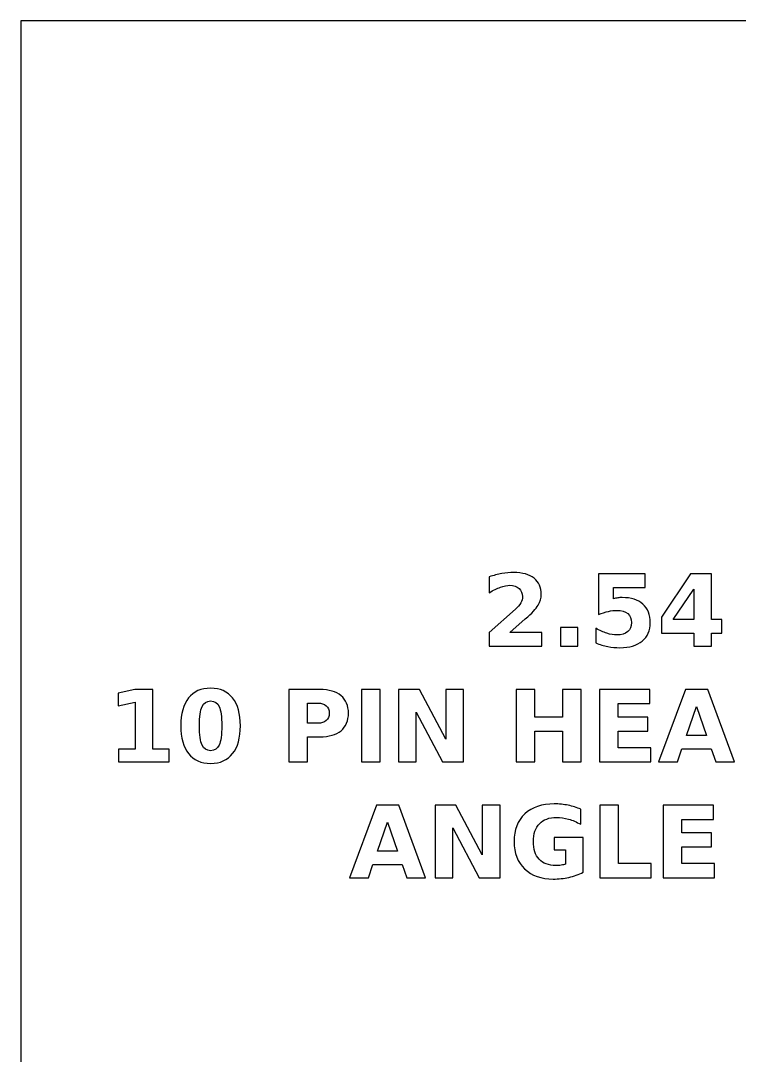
# Model space of a CAD drawing. Header units: centimetres. Extents: x -11.5 to -9.5, y -19.9 to -7.8.
# Drawn here: x -11.5 to -10.479, y -9.319 to -7.85 of the extents above; entities that cross this region are included whole.
import ezdxf

# ---------------------------------------------------------------- set-up
doc = ezdxf.new("R2010")
doc.units = ezdxf.units.CM
doc.header["$MEASUREMENT"] = 0
doc.layers.add('Layer 1', color=7, linetype='Continuous')

msp = doc.modelspace()

# ---------------------------------------------------------------- linework, layer by layer
at = {"layer": 'Layer 1', "color": 7}
msp.add_lwpolyline([(-11.5, -19.85), (-9.5, -19.85), (-9.5, -7.85), (-11.5, -7.85), (-11.5, -19.85)], close=True, dxfattribs=at)
at = {"layer": 'Layer 1', "color": 250}
for points, knots in [([(-10.80503, -8.71872), (-10.80503, -8.71872), (-10.75975, -8.71872), (-10.75975, -8.71872), (-10.75975, -8.71872), (-10.75975, -8.71872), (-10.75975, -8.73822), (-10.75975, -8.73822), (-10.75975, -8.73822), (-10.75975, -8.73822), (-10.83452, -8.73822), (-10.83452, -8.73822), (-10.83452, -8.73822), (-10.83452, -8.73822), (-10.83452, -8.71872), (-10.83452, -8.71872), (-10.83452, -8.71872), (-10.83452, -8.71872), (-10.79696, -8.68559), (-10.79696, -8.68559), (-10.79696, -8.68559), (-10.7936, -8.68255), (-10.79113, -8.67959), (-10.78953, -8.6767), (-10.78953, -8.6767), (-10.78791, -8.6738), (-10.78711, -8.67079), (-10.78711, -8.66766), (-10.78711, -8.66766), (-10.78711, -8.66284), (-10.78873, -8.65896), (-10.79197, -8.65602), (-10.79197, -8.65602), (-10.7952, -8.65308), (-10.7995, -8.65163), (-10.80489, -8.65163), (-10.80489, -8.65163), (-10.80902, -8.65163), (-10.81354, -8.65252), (-10.81846, -8.65428), (-10.81846, -8.65428), (-10.82337, -8.65605), (-10.82864, -8.65868), (-10.83424, -8.66216), (-10.83424, -8.66216), (-10.83424, -8.66216), (-10.83424, -8.63956), (-10.83424, -8.63956), (-10.83424, -8.63956), (-10.82826, -8.63759), (-10.82236, -8.63608), (-10.81653, -8.63505), (-10.81653, -8.63505), (-10.81069, -8.63401), (-10.80498, -8.63349), (-10.79936, -8.63349), (-10.79936, -8.63349), (-10.78706, -8.63349), (-10.77749, -8.6362), (-10.77067, -8.64163), (-10.77067, -8.64163), (-10.76385, -8.64704), (-10.76044, -8.65459), (-10.76044, -8.6643), (-10.76044, -8.6643), (-10.76044, -8.6699), (-10.76189, -8.67512), (-10.76479, -8.67997), (-10.76479, -8.67997), (-10.76768, -8.68481), (-10.77377, -8.6913), (-10.78304, -8.69944), (-10.78304, -8.69944), (-10.78304, -8.69944), (-10.80503, -8.71872), (-10.80503, -8.71872)], [0, 0, 0, 0, 0.0526316, 0.0526316, 0.0526316, 0.0526316, 0.1052632, 0.1052632, 0.1052632, 0.1052632, 0.1578947, 0.1578947, 0.1578947, 0.1578947, 0.2105263, 0.2105263, 0.2105263, 0.2105263, 0.2631579, 0.2631579, 0.2631579, 0.2631579, 0.3157895, 0.3157895, 0.3157895, 0.3157895, 0.3684211, 0.3684211, 0.3684211, 0.3684211, 0.4210526, 0.4210526, 0.4210526, 0.4210526, 0.4736842, 0.4736842, 0.4736842, 0.4736842, 0.5263158, 0.5263158, 0.5263158, 0.5263158, 0.5789474, 0.5789474, 0.5789474, 0.5789474, 0.6315789, 0.6315789, 0.6315789, 0.6315789, 0.6842105, 0.6842105, 0.6842105, 0.6842105, 0.7368421, 0.7368421, 0.7368421, 0.7368421, 0.7894737, 0.7894737, 0.7894737, 0.7894737, 0.8421053, 0.8421053, 0.8421053, 0.8421053, 0.8947368, 0.8947368, 0.8947368, 0.8947368, 0.9473684, 0.9473684, 0.9473684, 0.9473684, 1, 1, 1, 1]), ([(-10.67894, -8.63535), (-10.67894, -8.63535), (-10.613, -8.63535), (-10.613, -8.63535), (-10.613, -8.63535), (-10.613, -8.63535), (-10.613, -8.65485), (-10.613, -8.65485), (-10.613, -8.65485), (-10.613, -8.65485), (-10.6578, -8.65485), (-10.6578, -8.65485), (-10.6578, -8.65485), (-10.6578, -8.65485), (-10.6578, -8.67077), (-10.6578, -8.67077), (-10.6578, -8.67077), (-10.65578, -8.67023), (-10.65375, -8.66981), (-10.65171, -8.6695), (-10.65171, -8.6695), (-10.64966, -8.66919), (-10.64752, -8.66905), (-10.64533, -8.66905), (-10.64533, -8.66905), (-10.63278, -8.66905), (-10.62302, -8.67218), (-10.61603, -8.67846), (-10.61603, -8.67846), (-10.60905, -8.68472), (-10.60557, -8.69346), (-10.60557, -8.70466), (-10.60557, -8.70466), (-10.60557, -8.71578), (-10.60938, -8.72449), (-10.61697, -8.73079), (-10.61697, -8.73079), (-10.62457, -8.73707), (-10.63513, -8.74022), (-10.64863, -8.74022), (-10.64863, -8.74022), (-10.65446, -8.74022), (-10.66025, -8.73965), (-10.66596, -8.73853), (-10.66596, -8.73853), (-10.67168, -8.7374), (-10.67737, -8.7357), (-10.68301, -8.7334), (-10.68301, -8.7334), (-10.68301, -8.7334), (-10.68301, -8.71251), (-10.68301, -8.71251), (-10.68301, -8.71251), (-10.67741, -8.71574), (-10.6721, -8.71814), (-10.66707, -8.71973), (-10.66707, -8.71973), (-10.66203, -8.72136), (-10.65728, -8.72216), (-10.65284, -8.72216), (-10.65284, -8.72216), (-10.64639, -8.72216), (-10.64134, -8.72058), (-10.63764, -8.71743), (-10.63764, -8.71743), (-10.63395, -8.7143), (-10.63209, -8.71005), (-10.63209, -8.70466), (-10.63209, -8.70466), (-10.63209, -8.69925), (-10.63395, -8.69499), (-10.63764, -8.69187), (-10.63764, -8.69187), (-10.64134, -8.68874), (-10.64639, -8.68719), (-10.65284, -8.68719), (-10.65284, -8.68719), (-10.65665, -8.68719), (-10.66072, -8.68768), (-10.66502, -8.68867), (-10.66502, -8.68867), (-10.66935, -8.68965), (-10.67398, -8.69118), (-10.67894, -8.69325), (-10.67894, -8.69325), (-10.67894, -8.69325), (-10.67894, -8.63535), (-10.67894, -8.63535)], [0, 0, 0, 0, 0.0454545, 0.0454545, 0.0454545, 0.0454545, 0.0909091, 0.0909091, 0.0909091, 0.0909091, 0.1363636, 0.1363636, 0.1363636, 0.1363636, 0.1818182, 0.1818182, 0.1818182, 0.1818182, 0.2272727, 0.2272727, 0.2272727, 0.2272727, 0.2727273, 0.2727273, 0.2727273, 0.2727273, 0.3181818, 0.3181818, 0.3181818, 0.3181818, 0.3636364, 0.3636364, 0.3636364, 0.3636364, 0.4090909, 0.4090909, 0.4090909, 0.4090909, 0.4545455, 0.4545455, 0.4545455, 0.4545455, 0.5, 0.5, 0.5, 0.5, 0.5454545, 0.5454545, 0.5454545, 0.5454545, 0.5909091, 0.5909091, 0.5909091, 0.5909091, 0.6363636, 0.6363636, 0.6363636, 0.6363636, 0.6818182, 0.6818182, 0.6818182, 0.6818182, 0.7272727, 0.7272727, 0.7272727, 0.7272727, 0.7727273, 0.7727273, 0.7727273, 0.7727273, 0.8181818, 0.8181818, 0.8181818, 0.8181818, 0.8636364, 0.8636364, 0.8636364, 0.8636364, 0.9090909, 0.9090909, 0.9090909, 0.9090909, 0.9545455, 0.9545455, 0.9545455, 0.9545455, 1, 1, 1, 1]), ([(-10.54816, -8.63535), (-10.54816, -8.63535), (-10.51866, -8.63535), (-10.51866, -8.63535), (-10.51866, -8.63535), (-10.51866, -8.63535), (-10.51866, -8.70026), (-10.51866, -8.70026), (-10.51866, -8.70026), (-10.51866, -8.70026), (-10.50399, -8.70026), (-10.50399, -8.70026), (-10.50399, -8.70026), (-10.50399, -8.70026), (-10.50399, -8.71948), (-10.50399, -8.71948), (-10.50399, -8.71948), (-10.50399, -8.71948), (-10.51866, -8.71948), (-10.51866, -8.71948), (-10.51866, -8.71948), (-10.51866, -8.71948), (-10.51866, -8.73822), (-10.51866, -8.73822), (-10.51866, -8.73822), (-10.51866, -8.73822), (-10.54373, -8.73822), (-10.54373, -8.73822), (-10.54373, -8.73822), (-10.54373, -8.73822), (-10.54373, -8.71948), (-10.54373, -8.71948), (-10.54373, -8.71948), (-10.54373, -8.71948), (-10.58936, -8.71948), (-10.58936, -8.71948), (-10.58936, -8.71948), (-10.58936, -8.71948), (-10.58936, -8.69673), (-10.58936, -8.69673), (-10.58936, -8.69673), (-10.58936, -8.69673), (-10.54816, -8.63535), (-10.54816, -8.63535)], [0, 0, 0, 0, 0.0909091, 0.0909091, 0.0909091, 0.0909091, 0.1818182, 0.1818182, 0.1818182, 0.1818182, 0.2727273, 0.2727273, 0.2727273, 0.2727273, 0.3636364, 0.3636364, 0.3636364, 0.3636364, 0.4545455, 0.4545455, 0.4545455, 0.4545455, 0.5454545, 0.5454545, 0.5454545, 0.5454545, 0.6363636, 0.6363636, 0.6363636, 0.6363636, 0.7272727, 0.7272727, 0.7272727, 0.7272727, 0.8181818, 0.8181818, 0.8181818, 0.8181818, 0.9090909, 0.9090909, 0.9090909, 0.9090909, 1, 1, 1, 1]), ([(-10.54373, -8.6572), (-10.54373, -8.6572), (-10.57283, -8.70026), (-10.57283, -8.70026), (-10.57283, -8.70026), (-10.57283, -8.70026), (-10.54373, -8.70026), (-10.54373, -8.70026), (-10.54373, -8.70026), (-10.54373, -8.70026), (-10.54373, -8.6572), (-10.54373, -8.6572)], [0, 0, 0, 0, 0.3333333, 0.3333333, 0.3333333, 0.3333333, 0.6666667, 0.6666667, 0.6666667, 0.6666667, 1, 1, 1, 1]), ([(-10.73311, -8.71155), (-10.73311, -8.71155), (-10.70829, -8.71155), (-10.70829, -8.71155), (-10.70829, -8.71155), (-10.70829, -8.71155), (-10.70829, -8.73822), (-10.70829, -8.73822), (-10.70829, -8.73822), (-10.70829, -8.73822), (-10.73311, -8.73822), (-10.73311, -8.73822), (-10.73311, -8.73822), (-10.73311, -8.73822), (-10.73311, -8.71155), (-10.73311, -8.71155)], [0, 0, 0, 0, 0.25, 0.25, 0.25, 0.25, 0.5, 0.5, 0.5, 0.5, 0.75, 0.75, 0.75, 0.75, 1, 1, 1, 1]), ([(-11.18785, -8.85113), (-11.18785, -8.86818), (-11.19152, -8.88133), (-11.19888, -8.89059), (-11.19888, -8.89059), (-11.20622, -8.89984), (-11.21666, -8.90447), (-11.23016, -8.90447), (-11.23016, -8.90447), (-11.24371, -8.90447), (-11.25417, -8.89984), (-11.26151, -8.89059), (-11.26151, -8.89059), (-11.26887, -8.88133), (-11.27254, -8.86818), (-11.27254, -8.85113), (-11.27254, -8.85113), (-11.27254, -8.83406), (-11.26887, -8.82088), (-11.26151, -8.81162), (-11.26151, -8.81162), (-11.25417, -8.80238), (-11.24371, -8.79774), (-11.23016, -8.79774), (-11.23016, -8.79774), (-11.21666, -8.79774), (-11.20622, -8.80238), (-11.19888, -8.81162), (-11.19888, -8.81162), (-11.19152, -8.82088), (-11.18785, -8.83406), (-11.18785, -8.85113)], [0, 0, 0, 0, 0.125, 0.125, 0.125, 0.125, 0.25, 0.25, 0.25, 0.25, 0.375, 0.375, 0.375, 0.375, 0.5, 0.5, 0.5, 0.5, 0.625, 0.625, 0.625, 0.625, 0.75, 0.75, 0.75, 0.75, 0.875, 0.875, 0.875, 0.875, 1, 1, 1, 1]), ([(-11.36095, -8.88415), (-11.36095, -8.88415), (-11.33752, -8.88415), (-11.33752, -8.88415), (-11.33752, -8.88415), (-11.33752, -8.88415), (-11.33752, -8.81766), (-11.33752, -8.81766), (-11.33752, -8.81766), (-11.33752, -8.81766), (-11.36156, -8.82263), (-11.36156, -8.82263), (-11.36156, -8.82263), (-11.36156, -8.82263), (-11.36156, -8.80456), (-11.36156, -8.80456), (-11.36156, -8.80456), (-11.36156, -8.80456), (-11.33766, -8.7996), (-11.33766, -8.7996), (-11.33766, -8.7996), (-11.33766, -8.7996), (-11.31245, -8.7996), (-11.31245, -8.7996), (-11.31245, -8.7996), (-11.31245, -8.7996), (-11.31245, -8.88415), (-11.31245, -8.88415), (-11.31245, -8.88415), (-11.31245, -8.88415), (-11.28903, -8.88415), (-11.28903, -8.88415), (-11.28903, -8.88415), (-11.28903, -8.88415), (-11.28903, -8.90247), (-11.28903, -8.90247), (-11.28903, -8.90247), (-11.28903, -8.90247), (-11.36095, -8.90247), (-11.36095, -8.90247), (-11.36095, -8.90247), (-11.36095, -8.90247), (-11.36095, -8.88415), (-11.36095, -8.88415)], [0, 0, 0, 0, 0.0909091, 0.0909091, 0.0909091, 0.0909091, 0.1818182, 0.1818182, 0.1818182, 0.1818182, 0.2727273, 0.2727273, 0.2727273, 0.2727273, 0.3636364, 0.3636364, 0.3636364, 0.3636364, 0.4545455, 0.4545455, 0.4545455, 0.4545455, 0.5454545, 0.5454545, 0.5454545, 0.5454545, 0.6363636, 0.6363636, 0.6363636, 0.6363636, 0.7272727, 0.7272727, 0.7272727, 0.7272727, 0.8181818, 0.8181818, 0.8181818, 0.8181818, 0.9090909, 0.9090909, 0.9090909, 0.9090909, 1, 1, 1, 1]), ([(-11.11901, -8.7996), (-11.11901, -8.7996), (-11.07499, -8.7996), (-11.07499, -8.7996), (-11.07499, -8.7996), (-11.06189, -8.7996), (-11.05184, -8.80252), (-11.04483, -8.80833), (-11.04483, -8.80833), (-11.03783, -8.81414), (-11.03432, -8.82241), (-11.03432, -8.83316), (-11.03432, -8.83316), (-11.03432, -8.84393), (-11.03783, -8.85223), (-11.04483, -8.85804), (-11.04483, -8.85804), (-11.05184, -8.86385), (-11.06189, -8.86677), (-11.07499, -8.86677), (-11.07499, -8.86677), (-11.07499, -8.86677), (-11.09248, -8.86677), (-11.09248, -8.86677), (-11.09248, -8.86677), (-11.09248, -8.86677), (-11.09248, -8.90247), (-11.09248, -8.90247), (-11.09248, -8.90247), (-11.09248, -8.90247), (-11.11901, -8.90247), (-11.11901, -8.90247), (-11.11901, -8.90247), (-11.11901, -8.90247), (-11.11901, -8.7996), (-11.11901, -8.7996)], [0, 0, 0, 0, 0.1111111, 0.1111111, 0.1111111, 0.1111111, 0.2222222, 0.2222222, 0.2222222, 0.2222222, 0.3333333, 0.3333333, 0.3333333, 0.3333333, 0.4444444, 0.4444444, 0.4444444, 0.4444444, 0.5555556, 0.5555556, 0.5555556, 0.5555556, 0.6666667, 0.6666667, 0.6666667, 0.6666667, 0.7777778, 0.7777778, 0.7777778, 0.7777778, 0.8888889, 0.8888889, 0.8888889, 0.8888889, 1, 1, 1, 1]), ([(-11.0156, -8.7996), (-11.0156, -8.7996), (-10.98907, -8.7996), (-10.98907, -8.7996), (-10.98907, -8.7996), (-10.98907, -8.7996), (-10.98907, -8.90247), (-10.98907, -8.90247), (-10.98907, -8.90247), (-10.98907, -8.90247), (-11.0156, -8.90247), (-11.0156, -8.90247), (-11.0156, -8.90247), (-11.0156, -8.90247), (-11.0156, -8.7996), (-11.0156, -8.7996)], [0, 0, 0, 0, 0.25, 0.25, 0.25, 0.25, 0.5, 0.5, 0.5, 0.5, 0.75, 0.75, 0.75, 0.75, 1, 1, 1, 1]), ([(-10.96311, -8.7996), (-10.96311, -8.7996), (-10.93348, -8.7996), (-10.93348, -8.7996), (-10.93348, -8.7996), (-10.93348, -8.7996), (-10.89606, -8.87016), (-10.89606, -8.87016), (-10.89606, -8.87016), (-10.89606, -8.87016), (-10.89606, -8.7996), (-10.89606, -8.7996), (-10.89606, -8.7996), (-10.89606, -8.7996), (-10.87092, -8.7996), (-10.87092, -8.7996), (-10.87092, -8.7996), (-10.87092, -8.7996), (-10.87092, -8.90247), (-10.87092, -8.90247), (-10.87092, -8.90247), (-10.87092, -8.90247), (-10.90055, -8.90247), (-10.90055, -8.90247), (-10.90055, -8.90247), (-10.90055, -8.90247), (-10.93797, -8.83191), (-10.93797, -8.83191), (-10.93797, -8.83191), (-10.93797, -8.83191), (-10.93797, -8.90247), (-10.93797, -8.90247), (-10.93797, -8.90247), (-10.93797, -8.90247), (-10.96311, -8.90247), (-10.96311, -8.90247), (-10.96311, -8.90247), (-10.96311, -8.90247), (-10.96311, -8.7996), (-10.96311, -8.7996)], [0, 0, 0, 0, 0.1, 0.1, 0.1, 0.1, 0.2, 0.2, 0.2, 0.2, 0.3, 0.3, 0.3, 0.3, 0.4, 0.4, 0.4, 0.4, 0.5, 0.5, 0.5, 0.5, 0.6, 0.6, 0.6, 0.6, 0.7, 0.7, 0.7, 0.7, 0.8, 0.8, 0.8, 0.8, 0.9, 0.9, 0.9, 0.9, 1, 1, 1, 1]), ([(-10.79589, -8.7996), (-10.79589, -8.7996), (-10.76936, -8.7996), (-10.76936, -8.7996), (-10.76936, -8.7996), (-10.76936, -8.7996), (-10.76936, -8.83881), (-10.76936, -8.83881), (-10.76936, -8.83881), (-10.76936, -8.83881), (-10.73023, -8.83881), (-10.73023, -8.83881), (-10.73023, -8.83881), (-10.73023, -8.83881), (-10.73023, -8.7996), (-10.73023, -8.7996), (-10.73023, -8.7996), (-10.73023, -8.7996), (-10.7037, -8.7996), (-10.7037, -8.7996), (-10.7037, -8.7996), (-10.7037, -8.7996), (-10.7037, -8.90247), (-10.7037, -8.90247), (-10.7037, -8.90247), (-10.7037, -8.90247), (-10.73023, -8.90247), (-10.73023, -8.90247), (-10.73023, -8.90247), (-10.73023, -8.90247), (-10.73023, -8.85887), (-10.73023, -8.85887), (-10.73023, -8.85887), (-10.73023, -8.85887), (-10.76936, -8.85887), (-10.76936, -8.85887), (-10.76936, -8.85887), (-10.76936, -8.85887), (-10.76936, -8.90247), (-10.76936, -8.90247), (-10.76936, -8.90247), (-10.76936, -8.90247), (-10.79589, -8.90247), (-10.79589, -8.90247), (-10.79589, -8.90247), (-10.79589, -8.90247), (-10.79589, -8.7996), (-10.79589, -8.7996)], [0, 0, 0, 0, 0.0833333, 0.0833333, 0.0833333, 0.0833333, 0.1666667, 0.1666667, 0.1666667, 0.1666667, 0.25, 0.25, 0.25, 0.25, 0.3333333, 0.3333333, 0.3333333, 0.3333333, 0.4166667, 0.4166667, 0.4166667, 0.4166667, 0.5, 0.5, 0.5, 0.5, 0.5833333, 0.5833333, 0.5833333, 0.5833333, 0.6666667, 0.6666667, 0.6666667, 0.6666667, 0.75, 0.75, 0.75, 0.75, 0.8333333, 0.8333333, 0.8333333, 0.8333333, 0.9166667, 0.9166667, 0.9166667, 0.9166667, 1, 1, 1, 1]), ([(-10.6778, -8.7996), (-10.6778, -8.7996), (-10.60621, -8.7996), (-10.60621, -8.7996), (-10.60621, -8.7996), (-10.60621, -8.7996), (-10.60621, -8.81966), (-10.60621, -8.81966), (-10.60621, -8.81966), (-10.60621, -8.81966), (-10.65127, -8.81966), (-10.65127, -8.81966), (-10.65127, -8.81966), (-10.65127, -8.81966), (-10.65127, -8.83881), (-10.65127, -8.83881), (-10.65127, -8.83881), (-10.65127, -8.83881), (-10.60892, -8.83881), (-10.60892, -8.83881), (-10.60892, -8.83881), (-10.60892, -8.83881), (-10.60892, -8.85887), (-10.60892, -8.85887), (-10.60892, -8.85887), (-10.60892, -8.85887), (-10.65127, -8.85887), (-10.65127, -8.85887), (-10.65127, -8.85887), (-10.65127, -8.85887), (-10.65127, -8.88241), (-10.65127, -8.88241), (-10.65127, -8.88241), (-10.65127, -8.88241), (-10.60471, -8.88241), (-10.60471, -8.88241), (-10.60471, -8.88241), (-10.60471, -8.88241), (-10.60471, -8.90247), (-10.60471, -8.90247), (-10.60471, -8.90247), (-10.60471, -8.90247), (-10.6778, -8.90247), (-10.6778, -8.90247), (-10.6778, -8.90247), (-10.6778, -8.90247), (-10.6778, -8.7996), (-10.6778, -8.7996)], [0, 0, 0, 0, 0.0833333, 0.0833333, 0.0833333, 0.0833333, 0.1666667, 0.1666667, 0.1666667, 0.1666667, 0.25, 0.25, 0.25, 0.25, 0.3333333, 0.3333333, 0.3333333, 0.3333333, 0.4166667, 0.4166667, 0.4166667, 0.4166667, 0.5, 0.5, 0.5, 0.5, 0.5833333, 0.5833333, 0.5833333, 0.5833333, 0.6666667, 0.6666667, 0.6666667, 0.6666667, 0.75, 0.75, 0.75, 0.75, 0.8333333, 0.8333333, 0.8333333, 0.8333333, 0.9166667, 0.9166667, 0.9166667, 0.9166667, 1, 1, 1, 1]), ([(-10.51898, -8.88375), (-10.51898, -8.88375), (-10.56047, -8.88375), (-10.56047, -8.88375), (-10.56047, -8.88375), (-10.56047, -8.88375), (-10.56701, -8.90247), (-10.56701, -8.90247), (-10.56701, -8.90247), (-10.56701, -8.90247), (-10.59368, -8.90247), (-10.59368, -8.90247), (-10.59368, -8.90247), (-10.59368, -8.90247), (-10.55558, -8.7996), (-10.55558, -8.7996), (-10.55558, -8.7996), (-10.55558, -8.7996), (-10.52395, -8.7996), (-10.52395, -8.7996), (-10.52395, -8.7996), (-10.52395, -8.7996), (-10.48585, -8.90247), (-10.48585, -8.90247), (-10.48585, -8.90247), (-10.48585, -8.90247), (-10.51252, -8.90247), (-10.51252, -8.90247), (-10.51252, -8.90247), (-10.51252, -8.90247), (-10.51898, -8.88375), (-10.51898, -8.88375)], [0, 0, 0, 0, 0.125, 0.125, 0.125, 0.125, 0.25, 0.25, 0.25, 0.25, 0.375, 0.375, 0.375, 0.375, 0.5, 0.5, 0.5, 0.5, 0.625, 0.625, 0.625, 0.625, 0.75, 0.75, 0.75, 0.75, 0.875, 0.875, 0.875, 0.875, 1, 1, 1, 1]), ([(-11.21438, -8.85094), (-11.21438, -8.83808), (-11.21558, -8.82902), (-11.218, -8.82375), (-11.218, -8.82375), (-11.2204, -8.81851), (-11.22447, -8.81588), (-11.23016, -8.81588), (-11.23016, -8.81588), (-11.23585, -8.81588), (-11.23992, -8.81851), (-11.24237, -8.82375), (-11.24237, -8.82375), (-11.24479, -8.82902), (-11.24601, -8.83808), (-11.24601, -8.85094), (-11.24601, -8.85094), (-11.24601, -8.86392), (-11.24479, -8.8731), (-11.24237, -8.87841), (-11.24237, -8.87841), (-11.23992, -8.88375), (-11.23585, -8.88641), (-11.23016, -8.88641), (-11.23016, -8.88641), (-11.22452, -8.88641), (-11.22047, -8.88375), (-11.21802, -8.87841), (-11.21802, -8.87841), (-11.2156, -8.8731), (-11.21438, -8.86392), (-11.21438, -8.85094)], [0, 0, 0, 0, 0.125, 0.125, 0.125, 0.125, 0.25, 0.25, 0.25, 0.25, 0.375, 0.375, 0.375, 0.375, 0.5, 0.5, 0.5, 0.5, 0.625, 0.625, 0.625, 0.625, 0.75, 0.75, 0.75, 0.75, 0.875, 0.875, 0.875, 0.875, 1, 1, 1, 1]), ([(-11.09248, -8.81882), (-11.09248, -8.81882), (-11.09248, -8.84755), (-11.09248, -8.84755), (-11.09248, -8.84755), (-11.09248, -8.84755), (-11.07781, -8.84755), (-11.07781, -8.84755), (-11.07781, -8.84755), (-11.07266, -8.84755), (-11.06868, -8.84631), (-11.06588, -8.84379), (-11.06588, -8.84379), (-11.06308, -8.8413), (-11.06167, -8.83775), (-11.06167, -8.83316), (-11.06167, -8.83316), (-11.06167, -8.82855), (-11.06308, -8.82502), (-11.06588, -8.82253), (-11.06588, -8.82253), (-11.06868, -8.82006), (-11.07266, -8.81882), (-11.07781, -8.81882), (-11.07781, -8.81882), (-11.07781, -8.81882), (-11.09248, -8.81882), (-11.09248, -8.81882)], [0, 0, 0, 0, 0.1428571, 0.1428571, 0.1428571, 0.1428571, 0.2857143, 0.2857143, 0.2857143, 0.2857143, 0.4285714, 0.4285714, 0.4285714, 0.4285714, 0.5714286, 0.5714286, 0.5714286, 0.5714286, 0.7142857, 0.7142857, 0.7142857, 0.7142857, 0.8571429, 0.8571429, 0.8571429, 0.8571429, 1, 1, 1, 1]), ([(-10.55386, -8.86465), (-10.55386, -8.86465), (-10.52566, -8.86465), (-10.52566, -8.86465), (-10.52566, -8.86465), (-10.52566, -8.86465), (-10.53973, -8.82373), (-10.53973, -8.82373), (-10.53973, -8.82373), (-10.53973, -8.82373), (-10.55386, -8.86465), (-10.55386, -8.86465)], [0, 0, 0, 0, 0.3333333, 0.3333333, 0.3333333, 0.3333333, 0.6666667, 0.6666667, 0.6666667, 0.6666667, 1, 1, 1, 1]), ([(-10.95799, -9.048), (-10.95799, -9.048), (-10.99948, -9.048), (-10.99948, -9.048), (-10.99948, -9.048), (-10.99948, -9.048), (-11.00602, -9.06672), (-11.00602, -9.06672), (-11.00602, -9.06672), (-11.00602, -9.06672), (-11.03269, -9.06672), (-11.03269, -9.06672), (-11.03269, -9.06672), (-11.03269, -9.06672), (-10.99459, -8.96385), (-10.99459, -8.96385), (-10.99459, -8.96385), (-10.99459, -8.96385), (-10.96296, -8.96385), (-10.96296, -8.96385), (-10.96296, -8.96385), (-10.96296, -8.96385), (-10.92486, -9.06672), (-10.92486, -9.06672), (-10.92486, -9.06672), (-10.92486, -9.06672), (-10.95153, -9.06672), (-10.95153, -9.06672), (-10.95153, -9.06672), (-10.95153, -9.06672), (-10.95799, -9.048), (-10.95799, -9.048)], [0, 0, 0, 0, 0.125, 0.125, 0.125, 0.125, 0.25, 0.25, 0.25, 0.25, 0.375, 0.375, 0.375, 0.375, 0.5, 0.5, 0.5, 0.5, 0.625, 0.625, 0.625, 0.625, 0.75, 0.75, 0.75, 0.75, 0.875, 0.875, 0.875, 0.875, 1, 1, 1, 1]), ([(-10.91119, -8.96385), (-10.91119, -8.96385), (-10.88156, -8.96385), (-10.88156, -8.96385), (-10.88156, -8.96385), (-10.88156, -8.96385), (-10.84414, -9.03441), (-10.84414, -9.03441), (-10.84414, -9.03441), (-10.84414, -9.03441), (-10.84414, -8.96385), (-10.84414, -8.96385), (-10.84414, -8.96385), (-10.84414, -8.96385), (-10.819, -8.96385), (-10.819, -8.96385), (-10.819, -8.96385), (-10.819, -8.96385), (-10.819, -9.06672), (-10.819, -9.06672), (-10.819, -9.06672), (-10.819, -9.06672), (-10.84863, -9.06672), (-10.84863, -9.06672), (-10.84863, -9.06672), (-10.84863, -9.06672), (-10.88605, -8.99616), (-10.88605, -8.99616), (-10.88605, -8.99616), (-10.88605, -8.99616), (-10.88605, -9.06672), (-10.88605, -9.06672), (-10.88605, -9.06672), (-10.88605, -9.06672), (-10.91119, -9.06672), (-10.91119, -9.06672), (-10.91119, -9.06672), (-10.91119, -9.06672), (-10.91119, -8.96385), (-10.91119, -8.96385)], [0, 0, 0, 0, 0.1, 0.1, 0.1, 0.1, 0.2, 0.2, 0.2, 0.2, 0.3, 0.3, 0.3, 0.3, 0.4, 0.4, 0.4, 0.4, 0.5, 0.5, 0.5, 0.5, 0.6, 0.6, 0.6, 0.6, 0.7, 0.7, 0.7, 0.7, 0.8, 0.8, 0.8, 0.8, 0.9, 0.9, 0.9, 0.9, 1, 1, 1, 1]), ([(-10.70063, -9.05908), (-10.70724, -9.0623), (-10.7141, -9.0647), (-10.72123, -9.06632), (-10.72123, -9.06632), (-10.72836, -9.06792), (-10.73569, -9.06872), (-10.74329, -9.06872), (-10.74329, -9.06872), (-10.76041, -9.06872), (-10.77398, -9.06392), (-10.784, -9.05435), (-10.784, -9.05435), (-10.79402, -9.04478), (-10.79903, -9.0318), (-10.79903, -9.01538), (-10.79903, -9.01538), (-10.79903, -8.9988), (-10.79392, -8.98577), (-10.78374, -8.97624), (-10.78374, -8.97624), (-10.77353, -8.96674), (-10.75956, -8.96199), (-10.74183, -8.96199), (-10.74183, -8.96199), (-10.73499, -8.96199), (-10.72843, -8.96263), (-10.72215, -8.96392), (-10.72215, -8.96392), (-10.71589, -8.96521), (-10.70996, -8.96712), (-10.70441, -8.96964), (-10.70441, -8.96964), (-10.70441, -8.96964), (-10.70441, -8.99092), (-10.70441, -8.99092), (-10.70441, -8.99092), (-10.71015, -8.98765), (-10.71587, -8.98523), (-10.72154, -8.98363), (-10.72154, -8.98363), (-10.7272, -8.98201), (-10.73289, -8.98121), (-10.73859, -8.98121), (-10.73859, -8.98121), (-10.74917, -8.98121), (-10.75731, -8.98417), (-10.76302, -8.99007), (-10.76302, -8.99007), (-10.76874, -8.99598), (-10.77161, -9.00442), (-10.77161, -9.01538), (-10.77161, -9.01538), (-10.77161, -9.02627), (-10.76885, -9.03469), (-10.76333, -9.04061), (-10.76333, -9.04061), (-10.75782, -9.04654), (-10.74999, -9.0495), (-10.73983, -9.0495), (-10.73983, -9.0495), (-10.73708, -9.0495), (-10.73452, -9.04934), (-10.73214, -9.04899), (-10.73214, -9.04899), (-10.72977, -9.04863), (-10.72765, -9.04809), (-10.72577, -9.04736), (-10.72577, -9.04736), (-10.72577, -9.04736), (-10.72577, -9.02737), (-10.72577, -9.02737), (-10.72577, -9.02737), (-10.72577, -9.02737), (-10.74195, -9.02737), (-10.74195, -9.02737), (-10.74195, -9.02737), (-10.74195, -9.02737), (-10.74195, -9.00959), (-10.74195, -9.00959), (-10.74195, -9.00959), (-10.74195, -9.00959), (-10.70063, -9.00959), (-10.70063, -9.00959), (-10.70063, -9.00959), (-10.70063, -9.00959), (-10.70063, -9.05908), (-10.70063, -9.05908)], [0, 0, 0, 0, 0.0454545, 0.0454545, 0.0454545, 0.0454545, 0.0909091, 0.0909091, 0.0909091, 0.0909091, 0.1363636, 0.1363636, 0.1363636, 0.1363636, 0.1818182, 0.1818182, 0.1818182, 0.1818182, 0.2272727, 0.2272727, 0.2272727, 0.2272727, 0.2727273, 0.2727273, 0.2727273, 0.2727273, 0.3181818, 0.3181818, 0.3181818, 0.3181818, 0.3636364, 0.3636364, 0.3636364, 0.3636364, 0.4090909, 0.4090909, 0.4090909, 0.4090909, 0.4545455, 0.4545455, 0.4545455, 0.4545455, 0.5, 0.5, 0.5, 0.5, 0.5454545, 0.5454545, 0.5454545, 0.5454545, 0.5909091, 0.5909091, 0.5909091, 0.5909091, 0.6363636, 0.6363636, 0.6363636, 0.6363636, 0.6818182, 0.6818182, 0.6818182, 0.6818182, 0.7272727, 0.7272727, 0.7272727, 0.7272727, 0.7727273, 0.7727273, 0.7727273, 0.7727273, 0.8181818, 0.8181818, 0.8181818, 0.8181818, 0.8636364, 0.8636364, 0.8636364, 0.8636364, 0.9090909, 0.9090909, 0.9090909, 0.9090909, 0.9545455, 0.9545455, 0.9545455, 0.9545455, 1, 1, 1, 1]), ([(-10.67727, -8.96385), (-10.67727, -8.96385), (-10.65074, -8.96385), (-10.65074, -8.96385), (-10.65074, -8.96385), (-10.65074, -8.96385), (-10.65074, -9.04666), (-10.65074, -9.04666), (-10.65074, -9.04666), (-10.65074, -9.04666), (-10.60418, -9.04666), (-10.60418, -9.04666), (-10.60418, -9.04666), (-10.60418, -9.04666), (-10.60418, -9.06672), (-10.60418, -9.06672), (-10.60418, -9.06672), (-10.60418, -9.06672), (-10.67727, -9.06672), (-10.67727, -9.06672), (-10.67727, -9.06672), (-10.67727, -9.06672), (-10.67727, -8.96385), (-10.67727, -8.96385)], [0, 0, 0, 0, 0.1666667, 0.1666667, 0.1666667, 0.1666667, 0.3333333, 0.3333333, 0.3333333, 0.3333333, 0.5, 0.5, 0.5, 0.5, 0.6666667, 0.6666667, 0.6666667, 0.6666667, 0.8333333, 0.8333333, 0.8333333, 0.8333333, 1, 1, 1, 1]), ([(-10.58736, -8.96385), (-10.58736, -8.96385), (-10.51577, -8.96385), (-10.51577, -8.96385), (-10.51577, -8.96385), (-10.51577, -8.96385), (-10.51577, -8.98391), (-10.51577, -8.98391), (-10.51577, -8.98391), (-10.51577, -8.98391), (-10.56083, -8.98391), (-10.56083, -8.98391), (-10.56083, -8.98391), (-10.56083, -8.98391), (-10.56083, -9.00306), (-10.56083, -9.00306), (-10.56083, -9.00306), (-10.56083, -9.00306), (-10.51848, -9.00306), (-10.51848, -9.00306), (-10.51848, -9.00306), (-10.51848, -9.00306), (-10.51848, -9.02312), (-10.51848, -9.02312), (-10.51848, -9.02312), (-10.51848, -9.02312), (-10.56083, -9.02312), (-10.56083, -9.02312), (-10.56083, -9.02312), (-10.56083, -9.02312), (-10.56083, -9.04666), (-10.56083, -9.04666), (-10.56083, -9.04666), (-10.56083, -9.04666), (-10.51427, -9.04666), (-10.51427, -9.04666), (-10.51427, -9.04666), (-10.51427, -9.04666), (-10.51427, -9.06672), (-10.51427, -9.06672), (-10.51427, -9.06672), (-10.51427, -9.06672), (-10.58736, -9.06672), (-10.58736, -9.06672), (-10.58736, -9.06672), (-10.58736, -9.06672), (-10.58736, -8.96385), (-10.58736, -8.96385)], [0, 0, 0, 0, 0.0833333, 0.0833333, 0.0833333, 0.0833333, 0.1666667, 0.1666667, 0.1666667, 0.1666667, 0.25, 0.25, 0.25, 0.25, 0.3333333, 0.3333333, 0.3333333, 0.3333333, 0.4166667, 0.4166667, 0.4166667, 0.4166667, 0.5, 0.5, 0.5, 0.5, 0.5833333, 0.5833333, 0.5833333, 0.5833333, 0.6666667, 0.6666667, 0.6666667, 0.6666667, 0.75, 0.75, 0.75, 0.75, 0.8333333, 0.8333333, 0.8333333, 0.8333333, 0.9166667, 0.9166667, 0.9166667, 0.9166667, 1, 1, 1, 1]), ([(-10.99287, -9.0289), (-10.99287, -9.0289), (-10.96467, -9.0289), (-10.96467, -9.0289), (-10.96467, -9.0289), (-10.96467, -9.0289), (-10.97874, -8.98798), (-10.97874, -8.98798), (-10.97874, -8.98798), (-10.97874, -8.98798), (-10.99287, -9.0289), (-10.99287, -9.0289)], [0, 0, 0, 0, 0.3333333, 0.3333333, 0.3333333, 0.3333333, 0.6666667, 0.6666667, 0.6666667, 0.6666667, 1, 1, 1, 1])]:
    msp.add_open_spline(points, degree=3, knots=knots, dxfattribs=at)

doc.saveas('drawing.dxf')
